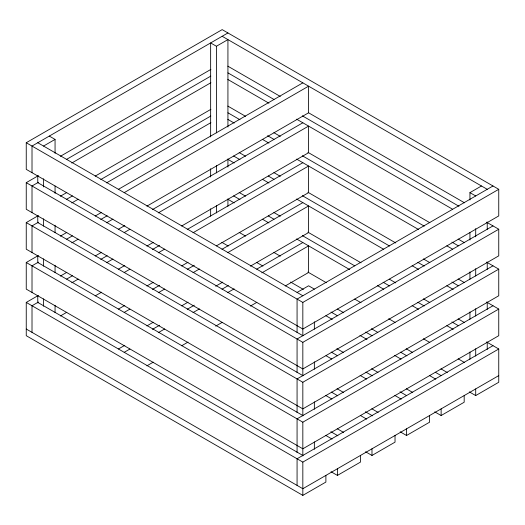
<?xml version="1.0" encoding="UTF-8"?>
<svg xmlns="http://www.w3.org/2000/svg" width="525" height="525" viewBox="0 0 525 525"><rect width="100%" height="100%" fill="white"/><g stroke="black" fill="none" stroke-linecap="round" stroke-linejoin="round"><path stroke-width="0.79" d="M26.25 142.734L222.167 29.623L498.75 189.308L498.75 215.926L302.833 329.037L26.25 169.352L26.25 142.734L302.833 302.42L498.75 189.308M227.929 32.95L32.012 146.062L32.012 172.679M43.536 146.062L55.059 139.407L55.059 153.3M210.643 136.9L210.643 42.932L216.405 46.259L227.929 39.605L227.929 127.037M60.408 156.286L210.893 69.398M486.609 222.219L498.75 229.235L498.75 255.846L302.833 368.957L26.25 209.272L26.25 182.654L38.318 175.691M66.708 159.298L210.807 76.105M38.404 182.293L32.012 185.981L32.012 212.599M71.761 163.032L210.893 82.707M60.408 196.206L66.793 192.518M95.189 176.124L210.893 109.325M486.609 262.146L498.75 269.154L498.75 295.765L302.833 408.877L26.25 249.191L26.25 222.58L38.318 215.611M66.708 199.218L72.391 195.943M100.78 179.55L210.807 116.025M38.404 222.219L32.012 225.907L32.012 252.518M71.761 202.958L78.153 199.264M106.542 182.877L210.893 122.633M118.447 189.308L302.833 82.852M124.208 192.636L308.595 86.179L308.595 112.796L146.902 206.148M60.408 236.125L66.793 232.437M95.189 216.044L101.574 212.356M486.609 302.065L498.75 309.074L498.75 335.692L302.833 448.803L26.25 289.118L26.25 262.5L38.318 255.531M66.708 239.137L72.391 235.863M100.78 219.47L107.172 215.782M38.404 262.139L32.012 265.827L32.012 292.445M71.761 242.878L78.153 239.19M106.542 222.797L112.934 219.109M118.447 229.235L124.825 225.547M152.486 209.58L302.833 122.778M124.208 232.555L129.878 229.281M158.248 212.907L308.595 126.098L308.595 152.716L181.65 226.006M60.408 276.052L66.793 272.363M95.189 255.97L101.574 252.282M325.887 475.414L325.887 482.068L302.833 495.377L26.25 335.692L26.25 302.42L38.318 295.457M66.708 279.064L72.391 275.783M100.78 259.389L107.172 255.701M38.404 302.059L32.012 305.747L32.012 332.364M71.761 282.798L78.153 279.11M106.542 262.717L112.934 259.028M146.902 246.067L153.287 242.386M118.447 269.154L124.825 265.466M152.486 249.5L159.58 245.405M187.235 229.438L302.833 162.697M124.208 272.482L129.878 269.207M158.248 252.827L164.633 249.139M192.997 232.765L308.595 166.025L308.595 192.636L216.405 245.864M60.408 315.971L66.793 312.283M95.189 295.89L101.574 292.202M146.902 285.994L153.287 282.306M181.65 265.932L188.035 262.244M118.447 309.074L124.825 305.392M152.486 289.419L159.58 285.324M187.235 269.358L194.329 265.263M221.99 249.296L302.833 202.617M124.208 312.401L129.878 309.127M158.248 292.747L164.633 289.065M192.997 272.685L199.382 269.003M227.752 252.623L308.595 205.944L308.595 232.562L250.445 266.136M146.902 325.913L153.287 322.232M181.65 305.852L188.035 302.164M215.696 286.197L222.784 282.102M118.447 348.994L124.825 345.312M152.486 329.346L159.58 325.251M187.235 309.277L194.329 305.189M221.99 289.216L228.368 285.534M256.738 269.154L302.833 242.543M124.208 352.321L129.878 349.046M158.248 332.673L164.633 328.985M192.997 312.605L199.382 308.923M227.752 292.543L234.13 288.862M261.791 272.888L308.595 245.864L308.595 272.482L285.193 285.994M146.902 365.833L153.287 362.152M181.65 345.772L188.035 342.09M215.696 326.117L222.075 322.435M250.445 306.055L256.823 302.374M297.071 292.438L308.595 285.784L314.357 289.111M469.941 199.992L469.941 192.636L481.464 185.981M492.988 185.981L297.071 299.092L297.071 332.476M492.988 225.907L297.071 339.012L297.071 372.514M26.25 182.654L302.833 342.339L498.75 229.235M492.988 265.827L297.071 378.938L297.071 412.558M26.25 222.58L302.833 382.266L498.75 269.154M492.988 305.747L297.071 418.858L297.071 452.596M26.25 262.5L302.833 422.185L498.75 309.074M492.988 345.673L297.071 458.778L297.071 485.395M26.25 302.42L302.833 462.105L498.75 348.994L498.75 382.266L475.702 395.574L469.317 391.886M498.75 375.611L302.833 488.723L26.25 329.037M331.026 471.732L337.411 475.414L360.458 462.105L360.458 455.457M365.597 451.769L371.982 455.457L395.03 442.148L395.03 435.494M400.175 431.806L406.553 435.494L429.601 422.185L429.601 415.531M434.746 411.849L441.131 415.531L464.179 402.229L464.179 395.574M222.167 36.278L487.226 189.308M469.941 192.636L475.702 195.963M227.837 66.163L280.278 96.443M308.628 112.809L464.546 202.834M227.929 72.87L273.991 99.468M302.341 115.835L458.968 206.266M227.837 79.472L268.938 103.208M296.579 119.162L452.498 209.18M227.837 106.089L245.556 116.32M273.899 132.687L280.278 136.369M307.919 152.322L429.817 222.705M458.167 239.072L464.546 242.753M227.929 112.796L239.977 119.752M267.612 135.706L273.991 139.394M302.341 155.761L424.239 226.137M451.881 242.097L458.259 245.779M227.837 119.398L234.216 123.08M262.559 139.447L268.938 143.128M296.579 159.088L418.477 229.464M446.827 245.831L452.498 249.106M239.177 152.558L245.556 156.24M273.899 172.607L280.278 176.288M307.919 192.248L395.804 242.983M423.439 258.943L429.817 262.625M458.167 278.992L464.546 282.673M233.599 155.991L239.977 159.672M268.321 176.039L273.991 179.314M302.341 195.681L389.517 246.008M417.861 262.375L424.239 266.057M451.881 282.017L458.259 285.698M227.837 159.318L234.216 162.999M262.559 179.366L268.938 183.048M296.579 199.008L383.755 249.336M412.099 265.702L418.477 269.384M446.827 285.751L453.206 289.433M239.177 192.478L245.556 196.16M273.899 212.527L280.278 216.208M307.919 232.168L361.075 262.854M389.425 279.221L395.804 282.909M423.439 298.863L429.817 302.544M458.167 318.911L464.546 322.599M233.599 195.91L239.977 199.592M268.321 215.959L273.991 219.233M302.341 235.6L354.788 265.88M383.138 282.247L389.517 285.928M417.861 302.295L424.239 305.983M451.881 321.937L458.259 325.618M486.609 341.985L498.75 348.994M227.837 199.238L234.216 202.919M262.559 219.286L268.938 222.974M296.579 238.927L349.735 269.614M377.377 285.574L383.755 289.255M412.099 305.622L418.477 309.304M446.827 325.677L453.206 329.359M239.177 232.398L245.556 236.086M273.899 252.453L280.278 256.134M307.919 272.088L326.347 282.726M354.697 299.099L361.075 302.781M388.717 318.734L395.095 322.416M423.439 338.789L429.817 342.471M458.167 358.837L464.546 362.519M49.297 136.08L55.059 139.407M221.812 242.333L228.191 246.022M256.561 262.402L262.946 266.083M290.601 282.05L303.365 289.419M337.411 309.074L343.79 312.762M371.451 328.729L377.829 332.417M406.199 348.79L412.584 352.478M440.947 368.858L447.333 372.54M37.774 142.734L302.833 295.765M331.026 312.047L337.411 315.728M365.774 332.108L372.159 335.79M400.529 352.17L406.908 355.858M435.277 372.232L440.947 375.506M325.887 315.728L332.266 319.417M359.927 335.383L367.014 339.478M394.675 355.445L401.061 359.133M429.424 375.506L435.809 379.194M336.879 348.692L343.258 352.373M371.628 368.753L378.013 372.442M406.376 388.815L412.762 392.503M37.774 182.654L302.833 335.685M331.203 352.072L337.588 355.753M365.951 372.133L372.337 375.815M399.998 391.788L406.376 395.469M326.064 355.753L331.734 359.028M360.104 375.408L366.483 379.089M394.852 395.469L401.238 399.158M337.057 388.717L343.435 392.398M371.805 408.778L378.19 412.46M37.774 222.58L302.833 375.611M331.38 392.09L337.765 395.778M365.42 411.744L372.514 415.839M325.533 395.364L331.912 399.053M360.281 415.433L366.66 419.114M337.234 428.735L343.613 432.423M37.774 262.5L302.833 415.531M330.848 431.708L337.942 435.803M325.71 435.389L332.089 439.077M37.774 302.42L302.833 455.451M487.226 221.996L487.226 229.346M487.226 262.034L487.226 269.384M487.226 302.072L487.226 309.428M487.226 342.11L487.226 349.466M475.702 228.651L475.702 236.821M475.702 268.688L475.702 276.038M475.702 308.726L475.702 316.076M475.702 348.764L475.702 356.121M475.702 388.92L475.702 395.574M469.941 232.673L469.941 240.03M469.941 271.897L469.941 279.248M469.941 311.935L469.941 319.292M469.941 351.973L469.941 359.33M441.131 408.877L441.131 415.531M406.553 428.84L406.553 435.494M371.982 448.803L371.982 455.457M337.411 468.759L337.411 475.414M314.357 321.799L314.357 329.149M314.357 361.837L314.357 369.193M314.357 401.874L314.357 409.231M314.357 441.912L314.357 449.269M302.833 302.42L302.833 335.803M302.833 342.339L302.833 375.841M302.833 382.266L302.833 415.885M302.833 422.185L302.833 455.923M302.833 462.105L302.833 495.377M227.929 158.904L227.929 167.075M227.929 198.942L227.929 206.299M216.405 46.259L216.405 132.871M216.405 165.559L216.405 172.909M216.405 205.597L216.405 212.947M210.643 168.768L210.643 176.938M210.643 208.806L210.643 216.162M55.059 185.981L55.059 193.338M55.059 225.205L55.059 232.562M55.059 265.243L55.059 272.6M55.059 305.281L55.059 312.637M43.536 178.749L43.536 186.92M43.536 218.787L43.536 226.137M43.536 258.825L43.536 266.175M43.536 298.863L43.536 306.213M37.774 175.422L37.774 182.772M37.774 215.46L37.774 222.81M37.774 255.498L37.774 262.848M37.774 295.536L37.774 302.892"/></g></svg>
